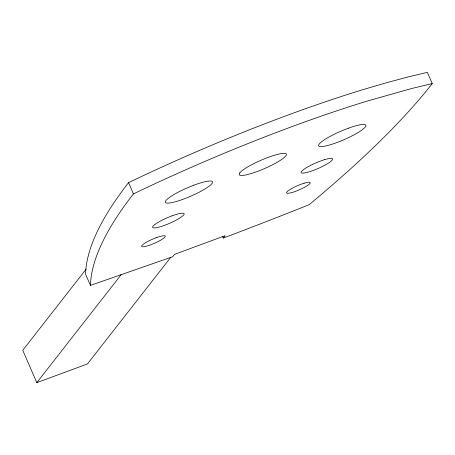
<?xml version="1.0" encoding="UTF-8"?>
<svg xmlns="http://www.w3.org/2000/svg" width="455" height="455" viewBox="0 0 455 455"><rect width="100%" height="100%" fill="white"/><g stroke="black" fill="none" stroke-linecap="round" stroke-linejoin="round"><path stroke-width="0.68" d="M86.194 269.087L22.75 350.293L36.815 382.638L87.457 363.949L170.591 257.541M36.815 382.638L121.263 274.553M223.28 238.033L225.106 235.701L174.464 254.39L172.638 256.728L90.448 285.399L85.563 274.166A1695.284 297.297 -23.5 0 1 128.555 182.648A335.193 58.78 -23.5 0 1 362.442 89.8L385.425 83.032L407.117 77.202L427.364 72.362L432.25 83.595A1695.222 297.286 -23.5 0 1 309.184 204.67A834.737 146.385 -23.5 0 1 234.666 233.745L223.28 238.033L222.467 236.162M432.25 83.595L412.002 88.435L367.327 101.033A335.193 58.78 -23.5 0 0 133.44 193.881A1695.284 297.297 -23.5 0 0 90.448 285.399M128.555 182.648L133.44 193.881M239.774 172.894L239.125 174.441A25.742 4.516 -23.5 0 0 257.251 171.495A25.742 4.516 -23.5 0 0 283.596 158.033L285.814 155.906A25.742 4.516 -23.5 0 0 268.336 157.305A25.742 4.516 -23.5 0 0 239.774 172.894M193.898 185.185L187.739 187.665A25.742 4.516 -23.5 0 0 168.009 203.129A25.742 4.516 -23.5 0 0 207.816 187.113A25.742 4.516 -23.5 0 0 193.898 185.185M172.075 215.829L167.975 217.456A17.165 3.009 -23.5 0 0 152.681 226.789A17.165 3.009 -23.5 0 0 164.682 225.288L168.782 223.661A17.165 3.009 -23.5 0 0 184.076 214.322A17.165 3.009 -23.5 0 0 172.075 215.829M156.207 237.715L153.136 238.938A12.871 2.258 -23.5 0 0 141.664 245.939A12.871 2.258 -23.5 0 0 150.668 244.813L153.739 243.59A12.871 2.258 -23.5 0 0 165.21 236.589A12.871 2.258 -23.5 0 0 156.207 237.715M348.365 128.213L342.24 130.613A25.742 4.516 -23.5 0 0 320.792 146.584A25.742 4.516 -23.5 0 0 360.394 131.068A25.742 4.516 -23.5 0 0 348.365 128.213M324.409 159.716L320.565 161.019A17.165 3.009 -23.5 0 0 302.137 170.75A17.165 3.009 -23.5 0 0 309.332 171.785L313.176 170.483A17.165 3.009 -23.5 0 0 331.604 160.751A17.165 3.009 -23.5 0 0 324.409 159.716M304.048 183.24L301.164 184.218A12.871 2.258 -23.5 0 0 287.344 191.515A12.871 2.258 -23.5 0 0 292.736 192.289L295.625 191.31A12.871 2.258 -23.5 0 0 309.446 184.013A12.871 2.258 -23.5 0 0 304.048 183.24"/></g></svg>
